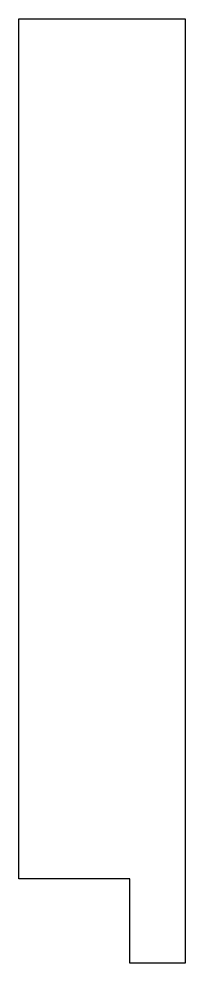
# Model space of a CAD drawing. Extents: x 0 to 75, y 0 to 425.
import ezdxf

# ---------------------------------------------------------------- set-up
doc = ezdxf.new("R2010")
doc.units = 0
doc.layers.get('0').update_dxf_attribs({"linetype": 'CONTINUOUS'})

msp = doc.modelspace()

# ---------------------------------------------------------------- linework, layer by layer
msp.add_lwpolyline([(75, 0), (50, 0), (50, 38), (0, 38), (0, 425), (75, 425), (75, 10)], close=True)

doc.saveas('drawing.dxf')
